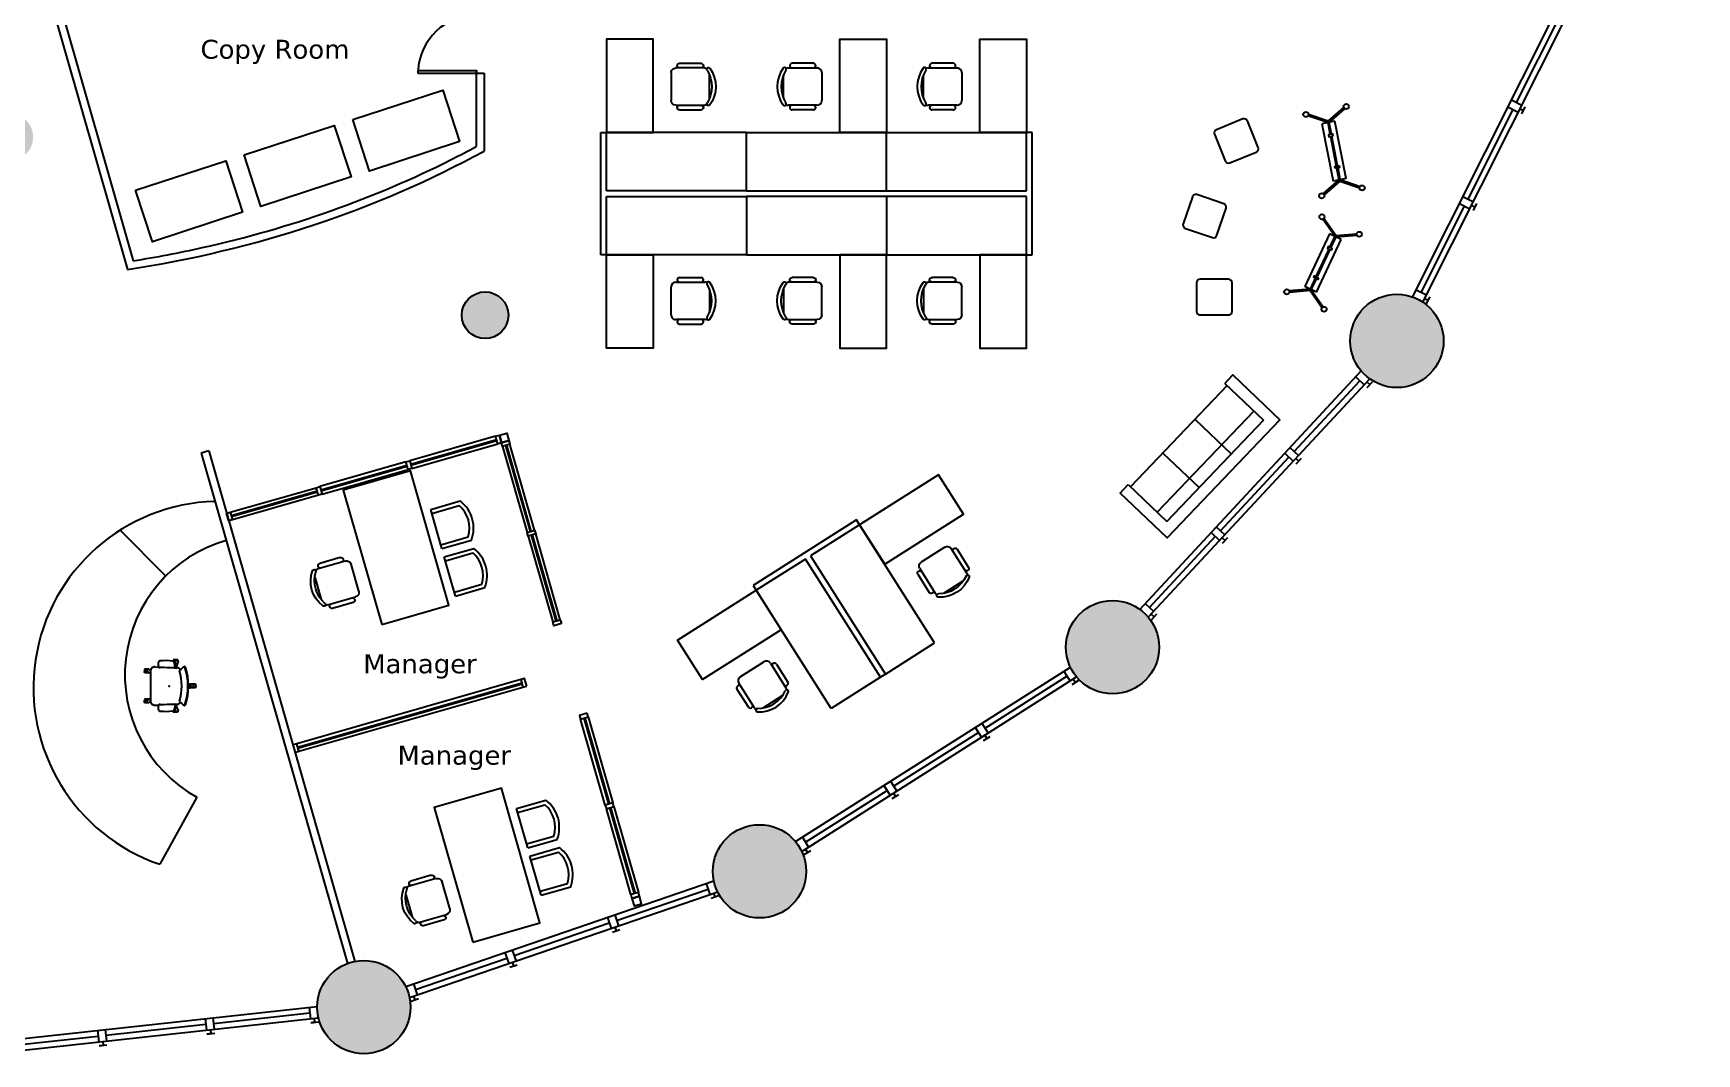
# Model space of a CAD drawing. Header units: centimetres. Extents: x -2286 to 2286, y -2018 to 2018.
# Drawn here: x 112 to 2286, y -1959 to -625 of the extents above; entities that cross this region are included whole.
import ezdxf
from ezdxf.enums import TextEntityAlignment as Align

# ---------------------------------------------------------------- set-up
doc = ezdxf.new("R2010")
doc.units = ezdxf.units.CM
doc.header["$LTSCALE"] = 48
doc.header["$MEASUREMENT"] = 0
doc.layers.get('0').update_dxf_attribs({"linetype": 'CONTINUOUS'})
for name, color, linetype in [('A-door', 3, 'CONTINUOUS'), ('A-flor-patn', 5, 'CONTINUOUS'), ('A-FURN-HAWORTH-ATT', 7, 'CONTINUOUS'), ('A-FURN-P-SEAT', 12, 'CONTINUOUS'), ('A-FURN-P-SEAT-TEXT', 12, 'CONTINUOUS'), ('A-FURN-P-SEAT-TEXT2', 12, 'CONTINUOUS'), ('A-note', 7, 'CONTINUOUS'), ('A-wall', 1, 'CONTINUOUS'), ('A-wall-shel', 9, 'CONTINUOUS'), ('Equipment', 8, 'CONTINUOUS')]:
    doc.layers.add(name, color=color, linetype=linetype)
for name, color, linetype, true_color in [('A-flor-fill', 7, 'CONTINUOUS', 0xe8eafd), ('A-furn', 7, 'CONTINUOUS', 0x007300), ('A-furn-glass', 7, 'CONTINUOUS', 0x009494), ('A-furn-syst', 7, 'CONTINUOUS', 0x850000), ('A-shel-fill', 7, 'CONTINUOUS', 0x949494)]:
    doc.layers.add(name, color=color, linetype=linetype, true_color=true_color)
doc.styles.add('0', font='TXT.SHX')
doc.styles.get("Standard").update_dxf_attribs({"font": 'verdana.ttf'})
doc.styles.add('Title', font='verdana.ttf')

# ---------------------------------------------------------------- blocks, each defined once
blk = doc.blocks.new('OfficeChair')
at = {"color": 0}
for p, q in [((-9.6, 2.4), (-9.6, 17.4)), ((-5.95, 19.8), (5.95, 19.8)), ((9.6, 17.4), (9.6, 2.4)), ((-12, 4.4), (-12, 15.4)), ((12, 4.4), (12, 15.4)), ((7.2, 0), (-7.2, 0))]:
    blk.add_line(p, q, dxfattribs=at)
for centre, radius, start, end in [((-8.93, 19.22), 0.863, 126.1745, 306.1745), ((-7.2, 17.4), 2.4, 153.71643, 180), ((0, 7), 16, 53.8255, 126.1745), ((0, 5.26), 15.71, 57.57575, 122.42425), ((8.93, 19.22), 0.863, 233.8255, 53.8255), ((7.2, 17.4), 2.4, 0, 26.28357), ((-10.8, 15.4), 1.2, 0, 180), ((10.8, 15.4), 1.2, 0, 180), ((-10.8, 4.4), 1.2, 180, 0), ((-7.2, 2.4), 2.4, 180, 270), ((7.2, 2.4), 2.4, 270, 0), ((10.8, 4.4), 1.2, 180, 0)]:
    blk.add_arc(centre, radius, start, end, dxfattribs=at)
blk = doc.blocks.new('CoffeeChair')
at = {"linetype": 'Continuous'}
for p, q in [((-10.5, 0), (-10.5, 15.78)), ((-8.4, 0), (-8.4, 14.68)), ((8.4, 0), (8.4, 14.68)), ((10.5, 0), (10.5, 15.78)), ((10.5, 0), (-10.5, 0))]:
    blk.add_line(p, q, dxfattribs=at)
for radius, start, end in [(17.55, 53.25084, 126.74941), (15.45, 57.06374, 122.93694)]:
    blk.add_arc((0, 1.71), radius, start, end, dxfattribs=at)
blk = doc.blocks.new('Sofa2-metric')
at = {"linetype": 'Continuous'}
for p, q in [((-91.4, -86.4), (-91.4, -16.8)), ((-30.5, -82.4), (-30.5, -16.8)), ((30.5, -82.4), (30.5, -16.8)), ((91.4, -86.4), (91.4, -16.8)), ((-91.4, -34), (91.4, -34)), ((-91.4, -82.4), (91.4, -82.4))]:
    blk.add_line(p, q, dxfattribs=at)
blk.add_line((-91.4, -16.8), (91.4, -16.8))
blk.add_lwpolyline([(-91.4, -86.4), (-106.7, -86.4), (-106.7, -1.5), (106.7, -1.5), (106.7, -86.4), (91.4, -86.4)], dxfattribs=at)
blk = doc.blocks.new('TaskChair')
at = {"layer": 'A-FURN-P-SEAT'}
for p, q in [((-4.55, 13.4), (-4.41, 13.55)), ((-4.55, 13.4), (-4.55, 13.22)), ((-4.55, 11.83), (-4.55, 12.01)), ((-4.55, 11.83), (-4.41, 11.68)), ((-4.41, 13.55), (-2.33, 13.55)), ((-4.41, 11.68), (-4.37, 11.68)), ((-4.39, 11.73), (-3.85, 10.01)), ((-2.93, 9.43), (-4.06, 9.39)), ((-3.66, 10.82), (-3.75, 10.46)), ((-2.23, 12.98), (-3.43, 12.98)), ((-2.23, 12.94), (-3.41, 12.94)), ((-2.66, 12.29), (-3.37, 12.29)), ((-2.67, 12.25), (-3.36, 12.25)), ((-3.33, 12.08), (-3.15, 11.56)), ((-3.19, 11.68), (-2.95, 11.68)), ((-2.33, 13.55), (-2.19, 13.4)), ((-2.19, 13.02), (-2.23, 12.98)), ((-2.23, 12.94), (-2.23, 12.76)), ((-2.19, 13.4), (-2.19, 13.02)), ((7.15, 9.86), (5.22, 9.78)), ((5.42, 12.05), (5.41, 10.4)), ((10.27, 8.58), (10.41, 8.73)), ((10.27, 8.58), (10.27, 8.38)), ((10.41, 8.73), (12.49, 8.73)), ((12.49, 8.73), (12.63, 8.58)), ((12.63, 8.58), (12.63, 8.19)), ((-13.73, 0.78), (-13.59, 0.93)), ((-13.73, 0.78), (-13.73, 0.6)), ((-13.59, 0.93), (-11.5, 0.93)), ((-12.52, 0.55), (-11, 0.56)), ((-11.5, 0.93), (-11.36, 0.78)), ((-11.36, 0.78), (-11.36, 0.56)), ((9.8, 7.8), (9.49, 7.58)), ((9.49, -7.7), (9.49, 7.72)), ((10.46, 6.9), (9.49, 6.18)), ((10.39, 6.85), (12.49, 6.85)), ((12.59, 8.15), (11.39, 8.15)), ((12.59, 7.42), (11.39, 7.42)), ((12.59, 8.11), (11.41, 8.11)), ((12.59, 7.46), (11.41, 7.46)), ((12.49, 6.85), (12.63, 7)), ((12.63, 8.19), (12.59, 8.15)), ((12.59, 8.11), (12.59, 7.46)), ((12.63, 7.38), (12.59, 7.42)), ((12.63, 7), (12.63, 7.38)), ((-13.73, -0.8), (-13.73, -0.62)), ((-13.73, -0.8), (-13.59, -0.95)), ((-13.59, -0.95), (-11.5, -0.95)), ((-12.52, -0.57), (-11, -0.58)), ((-11.5, -0.95), (-11.36, -0.8)), ((-11.36, -0.8), (-11.36, -0.58)), ((10.46, -6.9), (9.49, -6.18)), ((9.8, -7.8), (9.49, -7.58)), ((10.27, -8.58), (10.27, -8.38)), ((10.39, -6.85), (12.49, -6.85)), ((12.59, -7.42), (11.39, -7.42)), ((12.59, -8.15), (11.39, -8.15)), ((12.59, -7.46), (11.41, -7.46)), ((12.59, -8.11), (11.41, -8.11)), ((12.49, -6.85), (12.63, -7)), ((12.63, -7.38), (12.59, -7.42)), ((12.59, -8.11), (12.59, -7.46)), ((12.63, -8.19), (12.59, -8.15)), ((12.63, -7), (12.63, -7.38)), ((12.63, -8.58), (12.63, -8.19)), ((-4.55, -11.83), (-4.41, -11.68)), ((-4.55, -11.83), (-4.55, -12.01)), ((-4.55, -13.4), (-4.55, -13.22)), ((-4.55, -13.4), (-4.41, -13.55)), ((-4.41, -11.68), (-4.37, -11.68)), ((-4.41, -13.55), (-2.33, -13.55)), ((-4.39, -11.73), (-3.85, -10.01)), ((-2.93, -9.43), (-4.06, -9.39)), ((-3.66, -10.82), (-3.75, -10.46)), ((-2.23, -12.98), (-3.43, -12.98)), ((-2.23, -12.94), (-3.41, -12.94)), ((-2.66, -12.29), (-3.37, -12.29)), ((-2.67, -12.25), (-3.36, -12.25)), ((-3.33, -12.08), (-3.15, -11.56)), ((-3.19, -11.68), (-2.95, -11.68)), ((-2.33, -13.55), (-2.19, -13.4)), ((-2.23, -12.94), (-2.23, -12.76)), ((-2.19, -13.02), (-2.23, -12.98)), ((-2.19, -13.4), (-2.19, -13.02)), ((7.15, -9.86), (5.22, -9.78)), ((5.41, -10.4), (5.42, -12.05)), ((10.27, -8.58), (10.41, -8.73)), ((10.41, -8.73), (12.49, -8.73)), ((12.49, -8.73), (12.63, -8.58))]:
    blk.add_line(p, q, dxfattribs=at)
for points in [[(-3.14, 9.91), (-2.68, 12.21)], [(-9.98, 1.02), (-11, 0.87), (-11, -0.87), (-9.98, -1.02)], [(-3.14, -9.91), (-2.68, -12.21)]]:
    blk.add_lwpolyline(points, dxfattribs=at)
for centre, radius, start, end in [((21.53, 0), 31.53, 161.9963, 198.0037), ((21.53, 0), 31.28, 161.9963, 198.0037), ((-8.04, 9.59), 0.437, 55.37318, 158.89607), ((-7.81, 9.51), 0.437, 88.61932, 158.89607), ((-14, 0.04), 11.69, 43.23759, 57.94746), ((-3.96, 7.05), 2.36, 92.60277, 144.06921), ((-4.09, 12.61), 0.752, 346.53249, 229.4675), ((-5.14, 11.49), 0.789, 18.20956, 44.71544), ((5.18, 8.27), 9.19, 166.24183, 172.87303), ((-2.44, 10.53), 1.26, 105.41295, 166.24183), ((-2.58, 12.32), 0.789, 171.28456, 197.79043), ((-2.67, 9.83), 0.477, 170.38123, 272.35322), ((-1.92, 12.06), 0.77, 93.92451, 168.6077), ((3.71, -207.68), 217.13, 89.78478, 91.67814), ((1.86, -20.12), 33.17, 85.08725, 96.64437), ((4.54, 10.32), 0.873, 269.06033, 4.95016), ((4.63, 12.14), 0.793, 353.98723, 84.95543), ((7.25, 7.62), 2.25, 2.17345, 92.41905), ((-13.26, -0.01), 0.752, 58.53249, 301.4675), ((-12.51, 1.34), 0.789, 243.28456, 269.79045), ((20.75, 0), 27.29, 163.20479, 196.79519), ((-5.92, 7.64), 0.601, 24.39618, 43.03168), ((9.34, 8.44), 0.789, 306.20957, 332.71543), ((10.73, 7.79), 0.752, 274.53249, 157.46751), ((10.92, 6.26), 0.789, 99.28457, 125.79043), ((-12.51, -1.36), 0.789, 90.20956, 116.71543), ((-14, -0.04), 11.69, 302.05255, 316.7624), ((-3.96, -7.03), 2.36, 216.272, 267.39723), ((-5.92, -7.64), 0.601, 316.96832, 335.60383), ((7.25, -7.62), 2.25, 267.58094, 357.82653), ((9.34, -8.44), 0.789, 27.28457, 53.79044), ((10.73, -7.79), 0.752, 202.5325, 85.46751), ((10.92, -6.26), 0.789, 234.20956, 260.71542), ((-8.04, -9.59), 0.437, 201.10392, 304.62676), ((-7.81, -9.51), 0.437, 201.10392, 271.38063), ((-4.09, -12.61), 0.752, 130.5325, 13.46751), ((-5.14, -11.49), 0.789, 315.28456, 341.79045), ((5.18, -8.27), 9.19, 187.12697, 193.75818), ((-2.44, -10.53), 1.26, 193.75818, 254.58705), ((-2.58, -12.32), 0.789, 162.20956, 188.71544), ((-2.67, -9.83), 0.477, 87.64679, 189.61877), ((-1.92, -12.06), 0.77, 191.3923, 266.07548), ((3.71, 207.68), 217.13, 268.32185, 270.21521), ((1.86, 20.12), 33.17, 263.35562, 274.91276), ((4.54, -10.32), 0.873, 355.04984, 90.93967), ((4.63, -12.14), 0.793, 275.04456, 6.01276)]:
    blk.add_arc(centre, radius, start, end, dxfattribs=at)
blk.add_point((0, 0), dxfattribs=at)
at = {"layer": 'A-FURN-HAWORTH-ATT', "flags": 1}
for tag, height, p in [('PSMC', 1, (0, 0)), ('HAWMC', 0.1, (0, 0)), ('PSON', 1, (0, -3.33)), ('PSQT', 1, (0, -5)), ('PSPN', 1, (0, -1.67)), ('PST1', 1, (0, -6.67)), ('PST2', 1, (0, -8.33)), ('HAWPN', 0.1, (0, -0.17))]:
    blk.add_attdef(tag, text='', height=height, dxfattribs=at).set_placement(p, align=Align.TOP_CENTER)
at = {"layer": 'A-FURN-P-SEAT-TEXT', "style": '0', "width": 0.55, "flags": 8}
blk.add_attdef('ITEXT', text='', height=4, dxfattribs=at).set_placement((0, 0), align=Align.MIDDLE_CENTER)
at = {"layer": 'A-FURN-P-SEAT-TEXT2', "style": '0', "width": 0.55, "flags": 8}
blk.add_attdef('ITEXT2', text='', height=4, dxfattribs=at).set_placement((0, 0), align=Align.MIDDLE_CENTER)

msp = doc.modelspace()

# ---------------------------------------------------------------- hatches: boundary and pattern name
at = {"layer": 'A-flor-fill'}
h = msp.add_hatch(color=256, dxfattribs=at)
h.dxf.hatch_style = 1
h.paths.add_polyline_path([(1038.4, 1201.3, 1), (916.5, 1201.3, 1)])
h.paths.add_polyline_path([(1916.5, 128.7, 1), (2099.4, 128.7, 1)])
h.paths.add_polyline_path([(1607.5, -116.9, 1), (1485.6, -116.9, 1)])
h.paths.add_polyline_path([(91.6, 924, 1), (-91.3, 924, 1)])
h.paths.add_polyline_path([(111.5, -760.3, 1), (50.5, -760.3, 1)])
h.paths.add_polyline_path([(732.6, -993.2, 1), (671.7, -993.2, 1)])
h.paths.add_polyline_path([(59.5, -1204.3, 1), (-123.4, -1204.3, 1)])
h.paths.add_polyline_path([(-973.9, -803.5, 1), (-1095.8, -803.5, 1)])
h.paths.add_polyline_path([(-1140.8, -685.1, 1), (-1201.8, -685.1, 1)])
h.paths.add_polyline_path([(-1052.9, 776.1, 1), (-1113.9, 776.1, 1)])
h.paths.add_polyline_path([(-1309.9, 671.1, 1), (-1127.1, 671.1, 1)])
at = {"layer": 'A-shel-fill'}
h = msp.add_hatch(color=256, dxfattribs=at)
h.dxf.hatch_style = 1
h.paths.add_polyline_path([(604.7, 1897.8, 1), (482.7, 1897.8, 1)])
h.paths.add_polyline_path([(1121.9, 1720.3, 1), (1000, 1720.3, 1)])
h.paths.add_polyline_path([(1461.4, 1427.3, 1), (1583.4, 1427.3, 1)])
h.paths.add_polyline_path([(1833.2, 1026.9, 1), (1955.1, 1026.9, 1)])
h.paths.add_polyline_path([(2200, 538.9, 1), (2078.1, 538.9, 1)])
h.paths.add_polyline_path([(2164.1, 0, 1), (2286, 0, 1)])
h.paths.add_polyline_path([(2200, -538.9, 1), (2078.1, -538.9, 1)])
h.paths.add_polyline_path([(1955.1, -1026.9, 1), (1833.2, -1026.9, 1)])
h.paths.add_polyline_path([(1583.4, -1427.3, 1), (1461.4, -1427.3, 1)])
h.paths.add_polyline_path([(1121.9, -1720.3, 1), (1000, -1720.3, 1)])
h.paths.add_polyline_path([(604.7, -1897.8, 1), (482.7, -1897.8, 1)])
h.paths.add_polyline_path([(-482.7, -1897.8, 1), (-604.7, -1897.8, 1)])
h.paths.add_polyline_path([(-1000, -1720.3, 1), (-1121.9, -1720.3, 1)])
h.paths.add_polyline_path([(-1461.4, -1427.3, 1), (-1583.4, -1427.3, 1)])
h.paths.add_polyline_path([(-1833.2, -1026.9, 1), (-1955.1, -1026.9, 1)])
h.paths.add_polyline_path([(-2200, -538.9, 1), (-2078.1, -538.9, 1)])
h.paths.add_polyline_path([(-2164.1, 0, 1), (-2286, 0, 1)])
h.paths.add_polyline_path([(-2078.1, 538.9, 1), (-2200, 538.9, 1)])
h.paths.add_polyline_path([(-1833.2, 1026.9, 1), (-1955.1, 1026.9, 1)])
h.paths.add_polyline_path([(-1583.4, 1427.3, 1), (-1461.4, 1427.3, 1)])
h.paths.add_polyline_path([(-1121.9, 1720.3, 1), (-1000, 1720.3, 1)])
h.paths.add_polyline_path([(-604.7, 1897.8, 1), (-482.7, 1897.8, 1)])

# ---------------------------------------------------------------- linework, layer by layer
at = {"layer": 'A-door'}
msp.add_lwpolyline([(614.6, -677.2), (614.6, -673.4), (690.8, -673.4), (690.8, -677.2)], close=True, dxfattribs=at)
msp.add_arc((690.8, -677.2), 76.3, 90.0147, 177.1523, dxfattribs=at)
at = {"layer": 'A-flor-patn'}
msp.add_circle((702.2, -993.2), 30.5, dxfattribs=at)
at = {"layer": 'A-furn'}
for p, q in [((1803.6, -741.5), (1777.8, -732.7)), ((1804.2, -739.7), (1778.4, -730.9)), ((1804.2, -739.7), (1824.8, -721.8)), ((1805.5, -741.2), (1826, -723.3)), ((1043.9, -754.4), (861.1, -754.4)), ((1043.9, -830.6), (1043.9, -754.4)), ((1043.9, -830.6), (1043.9, -754.4)), ((1043.9, -754.4), (1226.8, -754.4)), ((1226.8, -754.4), (1409.7, -754.4)), ((1226.8, -830.6), (1226.8, -754.4)), ((1812.9, -739.7), (1796.1, -743)), ((1796.1, -743), (1810.7, -817.8)), ((1805.5, -741.2), (1803.6, -741.5)), ((1803.6, -741.5), (1806.6, -757)), ((1808.5, -756.6), (1805.5, -741.2)), ((1807.1, -759.5), (1814.7, -798.4)), ((1816.6, -798), (1809, -759.1)), ((1827.6, -814.5), (1812.9, -739.7)), ((1815.2, -800.9), (1818.2, -816.3)), ((1820.1, -816), (1817.1, -800.5)), ((1818.2, -816.3), (1797.6, -834.2)), ((1819.5, -817.8), (1798.9, -835.7)), ((1827.6, -814.5), (1810.7, -817.8)), ((1818.2, -816.3), (1820.1, -816)), ((1819.5, -817.8), (1845.2, -826.6)), ((1820.1, -816), (1845.9, -824.8)), ((1043.9, -838.2), (1043.9, -914.4)), ((1043.9, -838.2), (1043.9, -914.4)), ((1226.8, -838.2), (1226.8, -914.4)), ((1812.8, -890.1), (1797.2, -867.8)), ((1814.3, -889), (1798.7, -866.7)), ((1805.9, -886.9), (1773.6, -955.9)), ((1821.4, -894.2), (1805.9, -886.9)), ((1812.8, -890.1), (1806.1, -904.4)), ((1807.8, -905.2), (1814.5, -890.9)), ((1814.5, -890.9), (1812.8, -890.1)), ((1814.3, -889), (1841.5, -886.7)), ((1814.5, -890.9), (1841.7, -888.6)), ((1805, -906.7), (1788.3, -942.6)), ((1789.1, -963.2), (1821.4, -894.2)), ((1790, -943.4), (1806.8, -907.5)), ((1043.9, -914.4), (861.1, -914.4)), ((1043.9, -914.4), (1226.8, -914.4)), ((1226.8, -914.4), (1409.7, -914.4)), ((1789.1, -963.2), (1773.6, -955.9)), ((1787.2, -944.9), (1780.5, -959.2)), ((1782.2, -960), (1788.9, -945.7)), ((1780.5, -959.2), (1753.3, -961.5)), ((1780.7, -961.1), (1753.5, -963.4)), ((1780.5, -959.2), (1782.2, -960)), ((1780.7, -961.1), (1796.3, -983.4)), ((1782.2, -960), (1797.8, -982.3)), ((284.9, -1334.2), (225.1, -1274.4)), ((1289.8, -1421.6), (1191.8, -1267.2)), ((1154.7, -1507.3), (1056.7, -1352.9)), ((1225.4, -1462.4), (1289.8, -1421.6)), ((1225.4, -1462.4), (1289.8, -1421.6)), ((1219, -1466.5), (1154.7, -1507.3)), ((1219, -1466.5), (1154.7, -1507.3)), ((325.5, -1623.4), (276.9, -1711.1))]:
    msp.add_line(p, q, dxfattribs=at)
for points in [[(922, -754.4), (922, -632.5), (861.1, -632.5), (861.1, -754.4)], [(1165.9, -754.4), (1165.9, -632.5), (1226.8, -632.5), (1226.8, -754.4)], [(1348.7, -754.4), (1348.7, -632.5), (1409.7, -632.5), (1409.7, -754.4)], [(1810.9, -758.8), (1810.4, -756.3), (1804.7, -757.4), (1805.2, -759.9)], [(1818.4, -797.6), (1818.9, -800.1), (1813.3, -801.2), (1812.8, -798.7)], [(1808.5, -908.3), (1809.6, -906), (1804.4, -903.6), (1803.3, -905.9)], [(922, -914.4), (922, -1036.3), (861.1, -1036.3), (861.1, -914.4)], [(1165.9, -914.4), (1165.9, -1036.3), (1226.8, -1036.3), (1226.8, -914.4)], [(1348.7, -914.4), (1348.7, -1036.3), (1409.7, -1036.3), (1409.7, -914.4)], [(1791.7, -944.2), (1790.6, -946.5), (1785.4, -944.1), (1786.5, -941.8)], [(567.1, -1397.6), (655, -1372.4), (604.6, -1196.6), (516.7, -1221.8)], [(1224.5, -1318.7), (1327.4, -1253.3), (1294.7, -1201.9), (1191.8, -1267.2)], [(1089.3, -1404.4), (986.4, -1469.7), (953.7, -1418.2), (1056.7, -1352.9)], [(686, -1812.7), (773.9, -1787.5), (723.5, -1611.7), (635.6, -1636.9)]]:
    msp.add_lwpolyline(points, close=True, dxfattribs=at)
at = {"layer": 'A-furn', "flags": 128}
for points in [[(1655.6, -756.7), (1669.5, -791.3, 0.414214), (1675.6, -793.9), (1710.2, -779.9, 0.414214), (1712.7, -773.9), (1698.8, -739.3, 0.414214), (1692.8, -736.7), (1658.2, -750.7, 0.414214)], [(1617.6, -879.7), (1652.9, -891.7, 0.414214), (1658.8, -888.8), (1670.8, -853.5, 0.414214), (1667.9, -847.6), (1632.6, -835.6, 0.414214), (1626.7, -838.5), (1614.7, -873.8, 0.414214)], [(1636.8, -992.9), (1674.1, -992.9, 0.414214), (1678.7, -988.2), (1678.7, -950.9, 0.414214), (1674.1, -946.3), (1636.8, -946.3, 0.414214), (1632.1, -950.9), (1632.1, -988.2, 0.414214)]]:
    msp.add_lwpolyline(points, format="xyb", close=True, dxfattribs=at)
at = {"layer": 'A-furn'}
for centre in [(1827.8, -720.4), (1775.1, -730.7), (1848.6, -826.8), (1795.9, -837.1), (1796.1, -864.6), (1844.8, -887.4), (1750.2, -962.7), (1798.9, -985.5)]:
    msp.add_circle(centre, 3.35, dxfattribs=at)
for centre, radius, start, end in [((355.6, -1480.3), 243.8, 91.5088, 251.1683), ((414.2, -1463.5), 182.9, 105.9863, 240.9863)]:
    msp.add_arc(centre, radius, start, end, dxfattribs=at)
at = {"layer": 'A-furn-glass'}
for p, q in [((604.8, -1188), (717.1, -1155.8)), ((605.1, -1189.2), (717.4, -1157)), ((761.4, -1275.9), (729.2, -1163.5)), ((762.6, -1275.5), (730.4, -1163.2)), ((487.6, -1221.5), (599.9, -1189.4)), ((487.9, -1222.8), (600.2, -1190.6)), ((370.4, -1255.1), (482.7, -1222.9)), ((370.7, -1256.3), (483, -1224.2)), ((795, -1393.1), (762.8, -1280.8)), ((796.2, -1392.7), (764, -1280.4)), ((457.1, -1557.9), (750.1, -1474)), ((457.5, -1559.1), (750.5, -1475.2)), ((831.4, -1520), (863.5, -1632.4)), ((832.6, -1519.7), (864.8, -1632)), ((864.9, -1637.3), (897.1, -1749.6)), ((866.2, -1636.9), (898.3, -1749.2))]:
    msp.add_line(p, q, dxfattribs=at)
at = {"layer": 'A-furn-syst'}
for p, q in [((853.4, -914.4), (853.4, -754.4)), ((853.4, -754.4), (861.1, -754.4)), ((861.1, -830.6), (861.1, -754.4)), ((1417.3, -754.4), (1409.7, -754.4)), ((1409.7, -830.6), (1409.7, -754.4)), ((1417.3, -914.4), (1417.3, -754.4)), ((1043.9, -830.6), (861.1, -830.6)), ((861.1, -914.4), (861.1, -838.2)), ((861.1, -838.2), (1043.9, -838.2)), ((1043.9, -830.6), (1226.8, -830.6)), ((1226.8, -838.2), (1043.9, -838.2)), ((1226.8, -830.6), (1409.7, -830.6)), ((1409.7, -838.2), (1226.8, -838.2)), ((1409.7, -914.4), (1409.7, -838.2)), ((861.1, -914.4), (853.4, -914.4)), ((1409.7, -914.4), (1417.3, -914.4)), ((715.9, -1151.5), (603.6, -1183.7)), ((606.4, -1193.5), (718.7, -1161.3)), ((725, -1164.8), (757.1, -1277.1)), ((766.9, -1274.3), (734.7, -1162)), ((598.7, -1185.1), (486.3, -1217.3)), ((489.1, -1227), (601.5, -1194.9)), ((369.1, -1250.9), (481.5, -1218.7)), ((484.3, -1228.4), (371.9, -1260.6)), ((1187.7, -1260.7), (1052.6, -1346.5)), ((1191.8, -1267.2), (1187.7, -1260.7)), ((758.5, -1282), (790.7, -1394.3)), ((800.5, -1391.5), (768.3, -1279.2)), ((1191.8, -1267.2), (1127.5, -1308)), ((1121, -1312.1), (1056.7, -1352.9)), ((1219, -1466.5), (1121, -1312.1)), ((1127.5, -1308), (1225.4, -1462.4)), ((1052.6, -1346.5), (1056.7, -1352.9)), ((748.9, -1469.7), (455.9, -1553.6)), ((1225.4, -1462.4), (1219, -1466.5)), ((458.7, -1563.4), (751.7, -1479.5)), ((859.3, -1633.6), (827.1, -1521.3)), ((836.9, -1518.5), (869, -1630.8)), ((892.8, -1750.8), (860.7, -1638.5)), ((870.4, -1635.7), (902.6, -1748))]:
    msp.add_line(p, q, dxfattribs=at)
for points in [[(718.7, -1161.3), (715.9, -1151.5), (720.8, -1150.1), (723.6, -1159.9)], [(733.3, -1157.1), (723.6, -1159.9), (720.8, -1150.1), (730.5, -1147.3)], [(734.7, -1162), (725, -1164.8), (723.6, -1159.9), (733.3, -1157.1)], [(601.5, -1194.9), (598.7, -1185.1), (603.6, -1183.7), (606.4, -1193.5)], [(484.3, -1228.4), (481.5, -1218.7), (486.3, -1217.3), (489.1, -1227)], [(367.1, -1262), (364.3, -1252.3), (369.1, -1250.9), (371.9, -1260.6)], [(768.3, -1279.2), (758.5, -1282), (757.1, -1277.1), (766.9, -1274.3)], [(801.9, -1396.4), (792.1, -1399.2), (790.7, -1394.3), (800.5, -1391.5)], [(756.6, -1478.1), (753.8, -1468.3), (748.9, -1469.7), (751.7, -1479.5)], [(835.5, -1513.6), (825.7, -1516.4), (827.1, -1521.3), (836.9, -1518.5)], [(451, -1555), (453.8, -1564.8), (458.7, -1563.4), (455.9, -1553.6)], [(869, -1630.8), (859.3, -1633.6), (860.7, -1638.5), (870.4, -1635.7)], [(902.6, -1748), (892.8, -1750.8), (894.2, -1755.7), (904, -1752.9)], [(904, -1752.9), (894.2, -1755.7), (897, -1765.4), (906.8, -1762.6)]]:
    msp.add_lwpolyline(points, close=True, dxfattribs=at)
at = {"layer": 'A-wall'}
for p, q in [((91.6, -433.1), (234.9, -933.5)), ((111.9, -467.2), (242.2, -922.1)), ((690.7, -673.4), (690.7, -772.5)), ((690.8, -677), (700.9, -677)), ((700.9, -677), (700.8, -778.6)), ((340.9, -1170.6), (331.1, -1173.4)), ((331.1, -1173.4), (522.3, -1840.8)), ((340.9, -1170.6), (532.1, -1838))]:
    msp.add_line(p, q, dxfattribs=at)
msp.add_ellipse((0.2, -0.1), major_axis=(1219.2, 0), ratio=0.780188, start_param=11.189269, end_param=11.607756, dxfattribs=at)
msp.add_open_spline([(242.2, -922.1), (272.6, -917.3), (302.7, -911.5), (390, -892.1), (446.3, -875.9), (555.2, -837.4), (607.8, -815), (669, -784.1), (679.9, -778.4), (690.7, -772.5)], degree=3, knots=[11.1967074, 11.1967074, 11.1967074, 11.1967074, 11.2734976, 11.2734976, 11.4216685, 11.4216685, 11.5698394, 11.5698394, 11.6024368, 11.6024368, 11.6024368, 11.6024368], dxfattribs=at)
at = {"layer": 'A-wall-shel'}
for p, q in [((1914.5, -969.5), (2105.1, -589.6)), ((1928.1, -976.3), (2118.7, -596.4)), ((2050.6, -715.2), (2107.1, -602.5)), ((2043.7, -711.8), (2057.4, -718.6)), ((1987.2, -841.6), (2046, -724.3)), ((2039.2, -720.9), (2052.8, -727.7)), ((2055.1, -723.2), (2059.6, -725.4)), ((2057.4, -730), (2061.9, -720.9)), ((1975.8, -847.2), (1989.4, -854.1)), ((1980.3, -838.1), (1994, -845)), ((1994, -856.3), (1998.5, -847.3)), ((1926, -963.4), (1982.6, -850.6)), ((1991.7, -849.5), (1996.2, -851.8)), ((1919.2, -959.9), (1932.8, -966.8)), ((1930.6, -971.3), (1935.1, -973.6)), ((1932.8, -978.1), (1937.4, -969.1)), ((1558, -1377.8), (1847.4, -1066.1)), ((1569.1, -1388.2), (1858.6, -1076.4)), ((1759.9, -1171.6), (1845.7, -1079)), ((1840.2, -1073.9), (1851.3, -1084.2)), ((1854.8, -1080.5), (1858.5, -1084)), ((1855.1, -1087.7), (1862, -1080.2)), ((1747.4, -1173.8), (1758.5, -1184.2)), ((1754.3, -1166.4), (1765.4, -1176.7)), ((1663.6, -1275.2), (1752.9, -1179)), ((1762, -1180.5), (1765.7, -1183.9)), ((1762.2, -1187.6), (1769.2, -1180.2)), ((1570.8, -1375.2), (1656.7, -1282.7)), ((1651.1, -1277.5), (1662.3, -1287.9)), ((1658, -1270.1), (1669.2, -1280.4)), ((1665.7, -1284.1), (1669.4, -1287.6)), ((1666, -1291.3), (1672.9, -1283.9)), ((1565.2, -1370), (1576.4, -1380.4)), ((1572.9, -1384.1), (1576.6, -1387.6)), ((1573.2, -1391.3), (1580.1, -1383.8)), ((1107.9, -1681.5), (1467.3, -1453.3)), ((1116.1, -1694.3), (1475.4, -1466.2)), ((1355.7, -1533.2), (1462.8, -1465.2)), ((1458.7, -1458.7), (1466.8, -1471.6)), ((1469.6, -1475.9), (1478.1, -1470.5)), ((1471.1, -1468.9), (1473.9, -1473.2)), ((1236.2, -1609), (1347.1, -1538.6)), ((1343, -1532.2), (1351.2, -1545)), ((1351.6, -1526.7), (1359.8, -1539.6)), ((1355.5, -1542.3), (1358.2, -1546.6)), ((1353.9, -1549.3), (1362.5, -1543.9)), ((1223.5, -1608.1), (1231.7, -1620.9)), ((1232.1, -1602.6), (1240.3, -1615.5)), ((1121, -1682.2), (1227.6, -1614.5)), ((1234.4, -1625.2), (1243, -1619.8)), ((1236, -1618.2), (1238.7, -1622.5)), ((1116.9, -1675.8), (1125.1, -1688.6)), ((1119.2, -1698.4), (1127.8, -1692.9)), ((1120.8, -1691.4), (1123.5, -1695.7)), ((598.4, -1871), (1001.2, -1732.8)), ((991.2, -1736.2), (996.1, -1750.6)), ((603.4, -1885.4), (1006.2, -1747.2)), ((874.1, -1784.4), (993.7, -1743.4)), ((997.8, -1755.4), (1007.4, -1752.1)), ((1000.9, -1749), (1002.6, -1753.8)), ((862, -1780.5), (867, -1794.9)), ((871.6, -1777.2), (876.6, -1791.6)), ((740.1, -1830.4), (864.5, -1787.7)), ((868.6, -1799.7), (878.2, -1796.5)), ((871.8, -1793.3), (873.4, -1798.1)), ((728, -1826.5), (733, -1840.9)), ((737.7, -1823.2), (742.6, -1837.6)), ((611, -1874.7), (730.5, -1833.7)), ((734.6, -1845.7), (744.3, -1842.4)), ((737.8, -1839.3), (739.4, -1844.1)), ((608.5, -1867.5), (613.4, -1881.9)), ((605.5, -1890), (615.1, -1886.7)), ((608.6, -1883.6), (610.3, -1888.4)), ((59.3, -1943), (482.7, -1896.8)), ((61, -1958.2), (484.4, -1911.9)), ((336.4, -1912.8), (338, -1927.9)), ((346.5, -1911.7), (348.1, -1926.8)), ((347.3, -1919.2), (473, -1905.5)), ((472.2, -1898), (473.8, -1913.1)), ((478.9, -1912.5), (479.4, -1917.6)), ((195.6, -1928.1), (197.2, -1943.3)), ((205.7, -1927), (207.3, -1942.2)), ((206.5, -1934.6), (337.2, -1920.3)), ((338.6, -1933), (348.7, -1931.9)), ((343.6, -1932.4), (338.6, -1933)), ((343.1, -1927.4), (343.6, -1932.4)), ((474.4, -1918.2), (484.5, -1917)), ((479.4, -1917.6), (474.4, -1918.2)), ((70.7, -1949.4), (196.4, -1935.7)), ((197.8, -1948.3), (207.9, -1947.2)), ((202.8, -1947.8), (197.8, -1948.3)), ((202.3, -1942.7), (202.8, -1947.8))]:
    msp.add_line(p, q, dxfattribs=at)
for centre in [(1894.1, -1026.9), (1522.4, -1427.3), (1060.9, -1720.3), (543.7, -1897.8)]:
    msp.add_circle(centre, 61, dxfattribs=at)
at = {"layer": 'Equipment'}
for points in [[(529.1, -737.3), (647, -698.9), (668.9, -766.3), (551, -804.7)], [(387.2, -783.5), (505.1, -745.1), (527, -812.5), (409.2, -850.9)], [(245.3, -829.7), (363.2, -791.3), (385.1, -858.7), (267.3, -897.1)]]:
    msp.add_lwpolyline(points, close=True, dxfattribs=at)

# ---------------------------------------------------------------- block references
at = {"layer": 'A-furn', "yscale": 2.54, "zscale": 2.54}
for name, p, xscale, rotation in [('OfficeChair', (945.3, -694.4), -2.54, 270), ('OfficeChair', (1142.5, -694.4), 2.54, 90.00000000000001), ('OfficeChair', (1325.4, -694.4), 2.54, 90.00000000000001), ('OfficeChair', (945.3, -974.4), 2.54, 270), ('OfficeChair', (1142.5, -974.4), -2.54, 90), ('OfficeChair', (1325.4, -974.4), -2.54, 90), ('CoffeeChair', (638.4, -1272.8), 2.54, 285.9862635747193), ('CoffeeChair', (656.1, -1334.7), 2.54, 285.9862635747193), ('OfficeChair', (1287.6, -1306.2), -2.54, 212.3978425145548), ('OfficeChair', (532, -1336.4), -2.54, 105.9862635747192), ('TaskChair', (289, -1478), 2.54, 180), ('OfficeChair', (1051.2, -1456.2), 2.54, 212.3978425145548), ('CoffeeChair', (750.5, -1664), 2.54, 285.9862635747198), ('CoffeeChair', (768.2, -1725.9), 2.54, 285.9862635747198), ('OfficeChair', (651, -1751.5), -2.54, 105.9862635747199)]:
    msp.add_blockref(name, p, dxfattribs=dict(at, xscale=xscale, rotation=rotation))
at = {"layer": 'A-furn', "rotation": 226.3417698319896}
msp.add_blockref('Sofa2-metric', (1668.6, -1208.2), dxfattribs=at)

# ---------------------------------------------------------------- texts
at = {"layer": 'A-note', "style": 'Title'}
for s, p in [('Copy Room', (427.5, -648.8)), ('Manager', (617.1, -1452.5)), ('Manager', (661.9, -1572))]:
    msp.add_text(s, height=24.69, dxfattribs=at).set_placement(p, align=Align.MIDDLE)

doc.saveas('drawing.dxf')
